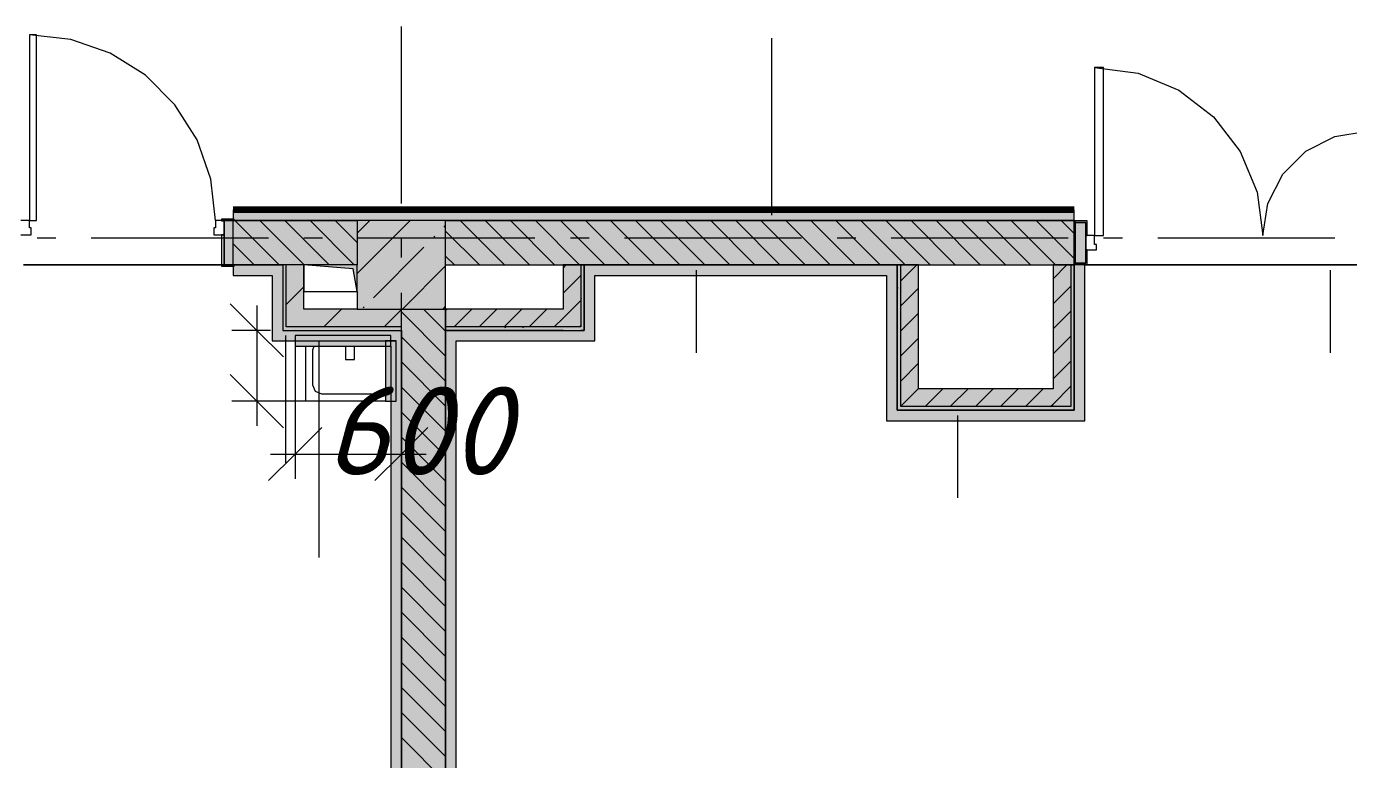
# Model space of a CAD drawing. Header units: millimetres. Extents: x -537608 to 253996, y -217170 to 186033.
# Drawn here: x -305294 to -297827, y -207045 to -202902 of the extents above; entities that cross this region are included whole.
import ezdxf

# ---------------------------------------------------------------- set-up
doc = ezdxf.new("R2010")
doc.units = ezdxf.units.MM
doc.layers.add('16) Лак 1.6м', color=160, linetype='Continuous', lineweight=90)
doc.layers.add('PDF _Геометрия', color=7, linetype='Continuous')
doc.layers.add('PDF _Текст', color=7, linetype='Continuous')
doc.layers.add('PDF _Сплошная заливка', color=7, linetype='Continuous', true_color=0xffffff)
doc.styles.add('PDF ISOCPEUR Italic', font='isocpeui.ttf')

msp = doc.modelspace()

# ---------------------------------------------------------------- hatches: boundary and pattern name
at = {"layer": 'PDF _Сплошная заливка', "true_color": 0xff7d7d, "transparency": 33554559}
h = msp.add_hatch(color=11, dxfattribs=at)
h.paths.add_polyline_path([(-284776.1712, -203999.6527), (-284286.1717, -203999.6527), (-284286.1717, -203939.6542), (-284776.1712, -203939.6542)], flags=0)
h.paths.add_polyline_path([(-286501.1724, -203999.6527), (-286501.1724, -203939.6542), (-291244.9692, -203939.6542), (-291244.9692, -203999.6527), (-287542.4985, -203999.6527)], flags=0)
h.paths.add_polyline_path([(-285801.1714, -203999.6527), (-285476.1722, -203999.6527), (-285476.1722, -203939.6542), (-285801.1714, -203939.6542)], flags=0)
h.paths.add_polyline_path([(-293006.1745, -203999.6527), (-293006.1745, -203939.6542), (-297611.1768, -203939.6542), (-297611.1768, -203999.6527), (-293366.1743, -203999.6527)], flags=0)
h.paths.add_polyline_path([(-301034.8054, -203999.6527), (-299376.1777, -203999.6527), (-299376.1777, -203939.6542), (-304126.1815, -203939.6542), (-304126.1815, -203991.6523), (-304121.178, -203991.6523), (-304121.178, -203999.6527), (-302721.3441, -203999.6527)], flags=0)
h.paths.add_polyline_path([(-306937.6907, -203999.6527), (-305381.1819, -203999.6527), (-305381.1819, -203991.6523), (-305376.1784, -203991.6523), (-305376.1784, -203939.6542), (-307746.1811, -203939.6542), (-307746.1811, -203991.6523), (-307741.182, -203991.6523), (-307741.182, -203999.6527)], flags=0)
h.paths.add_polyline_path([(-309001.1815, -203999.6527), (-309001.1815, -203991.6523), (-308996.1824, -203991.6523), (-308996.1824, -203939.6542), (-309814.9769, -203939.6542), (-309814.9769, -203999.6527), (-309467.4986, -203999.6527)], flags=0)
h.paths.add_polyline_path([(-311997.3066, -203999.6527), (-311576.1843, -203999.6527), (-311576.1843, -203939.6542), (-312481.6783, -203939.6542), (-312481.6783, -203999.6527), (-312426.1838, -203999.6527)], flags=0)
at = {"layer": 'PDF _Сплошная заливка', "transparency": 33554559}
h = msp.add_hatch(color=256, dxfattribs=at)
h.paths.add_polyline_path([(-303426.1784, -204249.6538), (-303426.1784, -203999.6527), (-304126.1815, -203999.6527), (-304126.1815, -204249.6538), (-303448.681, -204249.6538)], flags=0)
h.paths.add_polyline_path([(-305926.1808, -204249.6538), (-305376.1784, -204249.6538), (-305376.1784, -203999.6527), (-305926.1808, -203999.6527)], flags=0)
h = msp.add_hatch(color=256, dxfattribs=at)
h.paths.add_polyline_path([(-297426.1777, -204249.6538), (-297426.1777, -203999.6527), (-297609.1788, -204001.655), (-297609.1788, -204249.6538), (-297546.1791, -204249.6538)], flags=0)
h.paths.add_polyline_path([(-302721.3441, -204249.6538), (-299376.1777, -204249.6538), (-299376.1777, -203999.6527), (-302926.1805, -203999.6527), (-302926.1805, -204249.6538)], flags=0)
at = {"layer": 'PDF _Сплошная заливка', "true_color": 0xf4f4f4, "transparency": 33554559}
msp.add_hatch(color=7, dxfattribs=at).paths.add_polyline_path([(-299311.1757, -204239.6555), (-299311.1757, -204009.6553), (-299371.1785, -204009.6553), (-299371.1785, -204239.6555), (-299348.2668, -204239.6555)])
at = {"layer": 'PDF _Сплошная заливка', "true_color": 0xff7d7d, "transparency": 33554559}
for points in [[(-303846.1811, -204309.6524), (-303846.1811, -204249.6538), (-304121.178, -204251.0188), (-304121.178, -204257.6542), (-304126.1815, -204257.6542), (-304126.1815, -204309.6524), (-303906.1797, -204309.6524)], [(-300435.8965, -204309.6524), (-300375.8979, -204309.6524), (-300375.8979, -204249.6538), (-302143.2025, -204249.6538), (-302143.2025, -204309.6524), (-301034.8054, -204309.6524)], [(-303206.1809, -204679.6549), (-303176.1773, -204679.6549), (-303176.1773, -204619.6563), (-303846.1811, -204621.1591), (-303846.1811, -204679.6549), (-303236.1801, -204679.6549)], [(-302926.1805, -211689.6583), (-302866.1777, -211689.6583), (-302866.1777, -204619.6563), (-302926.1805, -204621.1591), (-302926.1805, -211499.6558)], [(-302083.204, -204679.6549), (-302083.204, -204619.6563), (-302866.1777, -204621.1591), (-302866.1777, -204679.6549), (-302721.3441, -204679.6549)], [(-299315.8993, -205130.2123), (-299315.8993, -205070.2137), (-300375.8979, -205070.2137), (-300375.8979, -205130.2123), (-299348.2668, -205130.2123)]]:
    msp.add_hatch(color=11, dxfattribs=at).paths.add_polyline_path(points)
at = {"layer": 'PDF _Сплошная заливка', "transparency": 33554559}
for points in [[(-303176.1773, -211499.6558), (-302926.1805, -211499.6558), (-302926.1805, -204499.6549), (-303176.1773, -204499.6549), (-303176.1773, -211040.3228)], [(-302263.2039, -204599.6553), (-302263.2039, -204499.6549), (-302926.1805, -204499.6549), (-302926.1805, -204599.6553), (-302721.3441, -204599.6553)], [(-303176.1773, -204619.6563), (-303176.1773, -204599.6553), (-303846.1811, -204599.6553), (-303846.1811, -204619.6563), (-303564.6134, -204619.6563)], [(-302721.3441, -204619.6563), (-302163.2035, -204619.6563), (-302163.2035, -204599.6553), (-302926.1805, -204599.6553), (-302926.1805, -204619.6563), (-302866.1777, -204619.6563)], [(-299495.8992, -205050.2128), (-299495.8992, -204950.2124), (-300255.8966, -204950.2124), (-300255.8966, -205050.2128), (-300191.5361, -205050.2128)], [(-299395.8988, -205070.2137), (-299395.8988, -205050.2128), (-300355.897, -205050.2128), (-300355.897, -205070.2137), (-299495.8992, -205070.2137)]]:
    msp.add_hatch(color=256, dxfattribs=at).paths.add_polyline_path(points)

# ---------------------------------------------------------------- linework, layer by layer
at = {"layer": '16) Лак 1.6м'}
msp.add_line((-299376.1777, -203939.6542), (-304126.1815, -203939.6542), dxfattribs=at)
at = {"layer": 'PDF _Геометрия', "color": 253, "lineweight": 9, "true_color": 0xaaaaaa}
for p, q in [((-303176.1773, -203902.4855), (-303176.1773, -202902.4855)), ((-305127.5294, -204099.6531), (-305233.3643, -204099.6531)), ((-303927.5283, -204099.6531), (-304927.5285, -204099.6531)), ((-303621.6968, -204099.6531), (-303727.5318, -204099.6531)), ((-302421.6959, -204099.6531), (-303421.6959, -204099.6531)), ((-303176.1773, -204208.3214), (-303176.1773, -204102.4864)), ((-302115.8643, -204099.6531), (-302221.695, -204099.6531)), ((-300915.8633, -204099.6531), (-301915.8634, -204099.6531)), ((-300610.0275, -204099.6531), (-300715.8624, -204099.6531)), ((-299410.0264, -204099.6531), (-300410.0309, -204099.6531)), ((-299104.1949, -204099.6531), (-299210.0298, -204099.6531)), ((-297904.1939, -204099.6531), (-298904.194, -204099.6531)), ((-303426.1784, -204249.6538), (-303726.1797, -204249.6538)), ((-303726.1797, -204249.6538), (-303726.1797, -204399.6544)), ((-303448.681, -204272.1521), (-303726.1797, -204249.6538)), ((-303426.1784, -204399.6544), (-303448.681, -204272.1521)), ((-303426.1784, -204399.6544), (-303426.1784, -204249.6538)), ((-299721.1758, -204249.6538), (-299714.1787, -204249.6538)), ((-303726.1797, -204399.6544), (-303426.1784, -204399.6544)), ((-303176.1773, -205408.3181), (-303176.1773, -204408.3179)), ((-303716.1814, -205019.6538), (-303716.1814, -204709.6542)), ((-303676.1795, -204729.6551), (-303667.8949, -204709.6542)), ((-303676.1795, -204929.656), (-303676.1795, -204729.6551)), ((-303491.1804, -204709.6542), (-303491.1804, -204784.6674)), ((-303441.1802, -204784.6674), (-303441.1802, -204709.6542)), ((-303491.1804, -204784.6674), (-303441.1802, -204784.6674)), ((-303661.5351, -204965.0117), (-303676.1795, -204929.656)), ((-303266.1794, -204953.7949), (-303270.8255, -204965.0117)), ((-303266.1794, -205019.6538), (-303716.1814, -205019.6538)), ((-303626.1793, -204979.6562), (-303661.5351, -204965.0117)), ((-303306.1813, -204979.6562), (-303626.1793, -204979.6562)), ((-303270.8255, -204965.0117), (-303306.1813, -204979.6562)), ((-303176.1773, -205714.1539), (-303176.1773, -205608.319)), ((-303176.1773, -206914.1549), (-303176.1773, -205914.1548))]:
    msp.add_line(p, q, dxfattribs=at)
at = {"layer": 'PDF _Геометрия', "lineweight": 9}
for p, q in [((-305276.1779, -202949.6545), (-305276.1779, -203999.6527)), ((-305236.1804, -202949.6545), (-305276.1779, -202949.6545)), ((-305042.535, -202975.9787), (-305276.1779, -202949.6545)), ((-305236.1804, -203999.6527), (-305236.1804, -202949.6545)), ((-304820.5998, -203053.6358), (-305042.535, -202975.9787)), ((-301083.4837, -203969.6535), (-301083.4837, -202969.6533)), ((-304621.5161, -203178.731), (-304820.5998, -203053.6358)), ((-299261.1798, -203134.6536), (-299261.1798, -204084.6557)), ((-299211.1796, -203134.6536), (-299261.1798, -203134.6536)), ((-299261.1798, -203134.6536), (-299015.2994, -203167.0232)), ((-299211.1796, -204084.6557), (-299211.1796, -203134.6536)), ((-299015.2994, -203167.0232), (-298786.1777, -203261.9298)), ((-304455.2563, -203344.9887), (-304621.5161, -203178.731)), ((-298786.1777, -203261.9298), (-298589.4277, -203412.9014)), ((-304330.161, -203544.0746), (-304455.2563, -203344.9887)), ((-298589.4277, -203412.9014), (-298438.454, -203609.6535)), ((-304252.5039, -203766.0054), (-304330.161, -203544.0746)), ((-298067.9692, -203607.3326), (-297903.4964, -203523.531)), ((-297903.4964, -203523.531), (-297721.1755, -203494.6556)), ((-298438.454, -203609.6535), (-298343.5474, -203838.7753)), ((-298198.4986, -203737.862), (-298067.9692, -203607.3326)), ((-304226.1776, -203999.6527), (-304252.5039, -203766.0054)), ((-298282.3002, -203902.3348), (-298198.4986, -203737.862)), ((-298343.5474, -203838.7753), (-298311.1756, -204084.6557)), ((-298311.1756, -204084.6557), (-298282.3002, -203902.3348)), ((-304121.178, -203991.6523), (-304191.1792, -203991.6523)), ((-304191.1792, -203991.6523), (-304191.1792, -203999.6527)), ((-304126.1815, -203939.6542), (-304126.1815, -203991.6523)), ((-304121.178, -203999.6527), (-304121.178, -203991.6523)), ((-299376.1777, -203999.6527), (-299376.1777, -203939.6542)), ((-305276.1779, -203999.6527), (-305326.1782, -203999.6527)), ((-305276.1779, -204039.6546), (-305276.1779, -203999.6527)), ((-305276.1779, -203999.6527), (-305236.1804, -203999.6527)), ((-305266.1797, -204039.6546), (-305276.1779, -204039.6546)), ((-305266.1797, -204079.6522), (-305266.1797, -204039.6546)), ((-304226.1776, -204039.6546), (-304236.1802, -204039.6546)), ((-304236.1802, -204039.6546), (-304236.1802, -204079.6522)), ((-304226.1776, -203999.6527), (-304226.1776, -204039.6546)), ((-304176.1774, -203999.6527), (-304226.1776, -203999.6527)), ((-304176.1774, -203999.6527), (-304191.1792, -203999.6527)), ((-304191.1792, -203999.6527), (-304191.1792, -204000.656)), ((-304191.1792, -203999.6527), (-304121.178, -203999.6527)), ((-304191.1792, -204000.656), (-304176.1774, -204000.656)), ((-304176.1774, -204079.6522), (-304176.1774, -203999.6527)), ((-304126.1815, -203999.6527), (-304176.1774, -203999.6527)), ((-304176.1774, -203999.6527), (-304176.1774, -204249.6538)), ((-304176.1774, -204000.656), (-304176.1774, -203999.6527)), ((-304126.1815, -204249.6538), (-304126.1815, -203999.6527)), ((-303426.1784, -203999.6527), (-304121.178, -203999.6527)), ((-304121.178, -203999.6527), (-303426.1784, -203999.6527)), ((-303866.3931, -204249.6538), (-304116.3898, -203999.6527)), ((-303724.9697, -204249.6538), (-303974.9708, -203999.6527)), ((-303583.5508, -204249.6538), (-303833.5476, -203999.6527)), ((-303442.1275, -204249.6538), (-303692.1286, -203999.6527)), ((-303426.1784, -204124.1796), (-303550.7053, -203999.6527)), ((-303426.1784, -204299.1244), (-303126.7067, -203999.6527)), ((-303426.1784, -204071.0274), (-303354.8079, -203999.6527)), ((-302926.1805, -203999.6527), (-303426.1784, -203999.6527)), ((-303426.1784, -203999.6527), (-303426.1784, -204249.6538)), ((-302935.0421, -204036.085), (-302926.1805, -204027.2235)), ((-302926.1805, -204499.6549), (-302926.1805, -203999.6527)), ((-299376.1777, -203999.6527), (-302926.1805, -203999.6527)), ((-302926.1805, -203999.6527), (-299376.1777, -203999.6527)), ((-302735.0197, -204249.6538), (-302926.1805, -204058.4973)), ((-302593.6006, -204249.6538), (-302843.5974, -203999.6527)), ((-302452.1773, -204249.6538), (-302702.1785, -203999.6527)), ((-302310.7541, -204249.6538), (-302560.7552, -203999.6527)), ((-302169.3351, -204249.6538), (-302419.3362, -203999.6527)), ((-302027.9118, -204249.6538), (-302277.9129, -203999.6527)), ((-301886.4928, -204249.6538), (-302136.4939, -203999.6527)), ((-301745.0695, -204249.6538), (-301995.0706, -203999.6527)), ((-301603.6505, -204249.6538), (-301853.6474, -203999.6527)), ((-301462.2272, -204249.6538), (-301712.2283, -203999.6527)), ((-301320.8082, -204249.6538), (-301570.805, -203999.6527)), ((-301179.3849, -204249.6538), (-301429.3861, -203999.6527)), ((-301037.9617, -204249.6538), (-301287.9628, -203999.6527)), ((-300896.5427, -204249.6538), (-301146.5438, -203999.6527)), ((-300755.1193, -204249.6538), (-301005.1205, -203999.6527)), ((-300613.7004, -204249.6538), (-300863.7015, -203999.6527)), ((-300472.2771, -204249.6538), (-300722.2782, -203999.6527)), ((-300330.8582, -204249.6538), (-300580.8549, -203999.6527)), ((-300189.4348, -204249.6538), (-300439.4359, -203999.6527)), ((-300048.0115, -204249.6538), (-300298.0126, -203999.6527)), ((-299906.5926, -204249.6538), (-300156.5937, -203999.6527)), ((-299765.1693, -204249.6538), (-300015.1704, -203999.6527)), ((-299623.7503, -204249.6538), (-299873.7513, -203999.6527)), ((-299482.327, -204249.6538), (-299732.3281, -203999.6527)), ((-299376.1777, -204214.3841), (-299590.9048, -203999.6527)), ((-299376.1777, -204072.9608), (-299449.4858, -203999.6527)), ((-299376.1777, -204249.6538), (-299376.1777, -203999.6527)), ((-299303.1796, -204001.655), (-299373.1765, -204001.655)), ((-299373.1765, -204001.655), (-299373.1765, -204009.6553)), ((-299373.1765, -204009.6553), (-299311.1757, -204009.6553)), ((-299311.1757, -204009.6553), (-299371.1785, -204009.6553)), ((-299371.1785, -204009.6553), (-299371.1785, -204239.6555)), ((-299311.1757, -204009.6553), (-299311.1757, -204084.6557)), ((-299311.1757, -204239.6555), (-299311.1757, -204009.6553)), ((-299303.1796, -204084.6557), (-299303.1796, -204001.655)), ((-305326.1782, -204079.6522), (-305266.1797, -204079.6522)), ((-304236.1802, -204079.6522), (-304176.1774, -204079.6522)), ((-304176.1774, -204079.6522), (-304191.1792, -204079.6522)), ((-304191.1792, -204079.6522), (-304191.1792, -204249.6538)), ((-304176.1774, -204249.6538), (-304176.1774, -204079.6522)), ((-304007.8121, -204249.6538), (-304126.1815, -204131.2886)), ((-302992.0652, -204093.1125), (-302987.3244, -204088.3674)), ((-299261.1798, -204084.6557), (-299311.1757, -204084.6557)), ((-299311.1757, -204084.6557), (-299311.1757, -204164.6552)), ((-299311.1757, -204084.6557), (-299303.1796, -204084.6557)), ((-299261.1798, -204084.6557), (-299211.1796, -204084.6557)), ((-299261.1798, -204134.6559), (-299261.1798, -204084.6557)), ((-299251.1771, -204134.6559), (-299261.1798, -204134.6559)), ((-299251.1771, -204164.6552), (-299251.1771, -204134.6559)), ((-303334.2128, -204435.26), (-303049.0884, -204150.1356)), ((-302876.4429, -204249.6538), (-302926.1805, -204199.9163)), ((-299311.1757, -204164.6552), (-299251.1771, -204164.6552)), ((-299303.1796, -204164.6552), (-299311.1757, -204164.6552)), ((-299311.1757, -204164.6552), (-299311.1757, -204239.6555)), ((-299303.1796, -204247.6558), (-299303.1796, -204164.6552)), ((-304191.1792, -204249.6538), (-304176.1774, -204249.6538)), ((-304121.178, -204249.6538), (-304191.1792, -204249.6538)), ((-304191.1792, -204249.6538), (-304191.1792, -204257.6542)), ((-304191.1792, -204257.6542), (-304121.178, -204257.6542)), ((-304176.1774, -204249.6538), (-304126.1815, -204249.6538)), ((-304126.1815, -204257.6542), (-304126.1815, -204309.6524)), ((-304121.178, -204257.6542), (-304121.178, -204249.6538)), ((-303846.1811, -204249.6538), (-304121.178, -204249.6538)), ((-304121.178, -204249.6538), (-303846.1811, -204249.6538)), ((-303826.1802, -204249.6538), (-303846.1811, -204249.6538)), ((-303846.1811, -204249.6538), (-303846.1811, -204499.6549)), ((-303846.1811, -204249.6538), (-303846.1811, -204309.6524)), ((-303826.1802, -204499.6549), (-303826.1802, -204249.6538)), ((-303726.1797, -204249.6538), (-303826.1802, -204249.6538)), ((-303726.1797, -204499.6549), (-303726.1797, -204249.6538)), ((-303170.5107, -204499.6549), (-302926.1805, -204255.3204)), ((-302926.1805, -204249.6538), (-302143.2025, -204249.6538)), ((-302263.2039, -204267.631), (-302245.2225, -204249.6538)), ((-302163.2035, -204249.6538), (-302263.2039, -204249.6538)), ((-302263.2039, -204249.6538), (-302263.2039, -204499.6549)), ((-302143.2025, -204249.6538), (-302163.2035, -204249.6538)), ((-302163.2035, -204249.6538), (-302163.2035, -204599.6553)), ((-302143.2025, -204619.6563), (-302143.2025, -204249.6538)), ((-302143.2025, -204249.6538), (-300375.8979, -204249.6538)), ((-300375.8979, -204249.6538), (-302143.2025, -204249.6538)), ((-302143.2025, -204249.6538), (-302143.2025, -204309.6524)), ((-301510.5481, -204279.6531), (-301510.5481, -204745.8023)), ((-300375.8979, -204249.6538), (-299376.1777, -204249.6538)), ((-300375.8979, -204309.6524), (-300375.8979, -204249.6538)), ((-300355.897, -204250.2135), (-300375.8979, -204250.2135)), ((-300375.8979, -204250.2135), (-300375.8979, -205070.2137)), ((-300355.897, -204340.2286), (-300265.8819, -204250.2135)), ((-300255.8966, -204250.2135), (-300355.897, -204250.2135)), ((-300355.897, -205050.2128), (-300355.897, -204250.2135)), ((-300255.8966, -204950.2124), (-300255.8966, -204250.2135)), ((-299495.8992, -204328.7577), (-299417.3551, -204250.2135)), ((-299395.8988, -204250.2135), (-299495.8992, -204250.2135)), ((-299495.8992, -204250.2135), (-299495.8992, -204950.2124)), ((-299375.8978, -204250.2135), (-299395.8988, -204250.2135)), ((-299395.8988, -204250.2135), (-299395.8988, -205050.2128)), ((-299315.8993, -204249.6538), (-299375.8978, -204249.6538)), ((-299375.8978, -204249.6538), (-299375.8978, -205070.2137)), ((-299375.8978, -205070.2137), (-299375.8978, -204250.2135)), ((-299373.1765, -204239.6555), (-299373.1765, -204247.6558)), ((-299311.1757, -204239.6555), (-299373.1765, -204239.6555)), ((-299373.1765, -204247.6558), (-299303.1796, -204247.6558)), ((-299371.1785, -204239.6555), (-299311.1757, -204239.6555)), ((-299315.8993, -205070.2137), (-299315.8993, -204249.6538)), ((-297929.9433, -204279.6531), (-297929.9433, -204745.8023)), ((-304126.1815, -204309.6524), (-303906.1797, -204309.6524)), ((-303906.1797, -204309.6524), (-303906.1797, -204679.6549)), ((-303846.1811, -204309.6524), (-303846.1811, -204619.6563)), ((-302263.2039, -204409.0543), (-302163.2035, -204309.0538)), ((-302143.2025, -204309.6524), (-302143.2025, -204619.6563)), ((-302083.204, -204619.6563), (-302083.204, -204309.6524)), ((-302083.204, -204309.6524), (-300435.8965, -204309.6524)), ((-300435.8965, -204309.6524), (-300435.8965, -205130.2123)), ((-300375.8979, -205070.2137), (-300375.8979, -204309.6524)), ((-303826.1802, -204472.9626), (-303726.1797, -204372.9665)), ((-303426.1784, -204399.6544), (-303426.1784, -204499.6549)), ((-300355.897, -204481.6476), (-300255.8966, -204381.6515)), ((-299495.8992, -204470.1766), (-299395.8988, -204370.1762)), ((-303992.8318, -204479.654), (-303992.8318, -205159.6561)), ((-303846.1811, -204499.6549), (-303846.1811, -204599.6553)), ((-303826.1802, -204599.6553), (-303826.1802, -204499.6549)), ((-303426.1784, -204499.6549), (-303726.1797, -204499.6549)), ((-303613.4596, -204599.6553), (-303513.4592, -204499.6549)), ((-303426.1784, -204499.6549), (-302926.1805, -204499.6549)), ((-303391.2359, -204492.2832), (-303386.4951, -204487.5424)), ((-303274.0463, -204599.6553), (-303176.1773, -204501.7863)), ((-303176.1773, -204599.6553), (-303176.1773, -204499.6549)), ((-302926.1805, -204765.6008), (-303176.1773, -204515.604)), ((-302926.1805, -204624.1818), (-303050.7074, -204499.6549)), ((-302942.4138, -204499.6549), (-302926.1805, -204483.4216)), ((-302926.1805, -204506.3463), (-302919.4891, -204499.6549)), ((-302263.2039, -204499.6549), (-302926.1805, -204499.6549)), ((-302926.1805, -204499.6549), (-302926.1805, -204599.6553)), ((-302926.1805, -204619.6563), (-302926.1805, -204499.6549)), ((-302878.0663, -204599.6553), (-302778.0658, -204499.6549)), ((-302736.643, -204599.6553), (-302636.6469, -204499.6549)), ((-302595.224, -204599.6553), (-302495.2235, -204499.6549)), ((-302453.8007, -204599.6553), (-302353.8002, -204499.6549)), ((-302263.2039, -204550.4776), (-302163.2035, -204450.4771)), ((-299495.8992, -204611.6), (-299395.8988, -204511.5995)), ((-302312.3817, -204599.6553), (-302263.2039, -204550.4776)), ((-300355.897, -204623.0709), (-300255.8966, -204523.0704)), ((-303992.8318, -204619.6563), (-304132.8298, -204619.6563)), ((-303916.1779, -204619.6563), (-303992.8318, -204619.6563)), ((-303846.1811, -204599.6553), (-303846.1811, -204619.6563)), ((-303846.1811, -204619.6563), (-303176.1773, -204619.6563)), ((-303846.1811, -204619.6563), (-303176.1773, -204619.6563)), ((-303830.1975, -204649.6556), (-303830.1975, -205368.0105)), ((-303176.1773, -204599.6553), (-303826.1802, -204599.6553)), ((-303236.1801, -204649.6556), (-303776.1799, -204649.6556)), ((-303776.1799, -204649.6556), (-303776.1799, -204709.6542)), ((-303236.1801, -204679.6549), (-303236.1801, -204649.6556)), ((-303176.1773, -204619.6563), (-303176.1773, -204599.6553)), ((-303176.1773, -204679.6549), (-303176.1773, -204619.6563)), ((-303176.1773, -204619.6563), (-303176.1773, -211499.6558)), ((-302926.1805, -204907.0241), (-303176.1773, -204657.023)), ((-302926.1805, -204599.6553), (-302926.1805, -204619.6563)), ((-302263.2039, -204599.6553), (-302926.1805, -204599.6553)), ((-302926.1805, -204619.6563), (-302866.1777, -204619.6563)), ((-302866.1777, -204619.6563), (-302926.1805, -204619.6563)), ((-302926.1805, -204619.6563), (-302926.1805, -211499.6558)), ((-302926.1805, -211499.6558), (-302926.1805, -204619.6563)), ((-302866.1777, -204619.6563), (-302263.2039, -204619.6563)), ((-302263.2039, -204619.6563), (-302866.1777, -204619.6563)), ((-302163.2035, -204599.6553), (-302263.2039, -204599.6553)), ((-302263.2039, -204619.6563), (-302163.2035, -204619.6563)), ((-302170.9584, -204599.6553), (-302163.2035, -204591.8961)), ((-302163.2035, -204619.6563), (-302143.2025, -204619.6563)), ((-302143.2025, -204619.6563), (-302163.2035, -204619.6563)), ((-302083.204, -204679.6549), (-302083.204, -204619.6563)), ((-300355.897, -204764.4942), (-300255.8966, -204664.4938)), ((-299495.8992, -204753.019), (-299395.8988, -204653.0185)), ((-303906.1797, -204679.6549), (-303846.1811, -204679.6549)), ((-303846.1811, -204679.6549), (-303266.1794, -204679.6549)), ((-303776.1799, -204709.6542), (-303236.1801, -204709.6542)), ((-303776.1799, -204709.6542), (-303776.1799, -205318.8111)), ((-303642.3092, -204679.6549), (-303642.3092, -205902.6666)), ((-303266.1794, -204679.6549), (-303236.1801, -204679.6549)), ((-303266.1794, -204679.6549), (-303266.1794, -205019.6538)), ((-303236.1801, -204679.6549), (-303266.1794, -204679.6549)), ((-303236.1801, -204679.6549), (-303206.1809, -204679.6549)), ((-303236.1801, -204709.6542), (-303236.1801, -204679.6549)), ((-303206.1809, -204679.6549), (-303236.1801, -204679.6549)), ((-303236.1801, -204709.6542), (-303236.1801, -211439.6572)), ((-303206.1809, -205019.6538), (-303206.1809, -204679.6549)), ((-303176.1773, -211499.6558), (-303176.1773, -204679.6549)), ((-302866.1777, -211689.6583), (-302866.1777, -204679.6549)), ((-302866.1777, -204679.6549), (-302083.204, -204679.6549)), ((-302926.1805, -205048.4474), (-303176.1773, -204798.4462)), ((-300355.897, -204905.9132), (-300255.8966, -204805.9127)), ((-299495.8992, -204894.4422), (-299395.8988, -204794.4418)), ((-302926.1805, -205189.8663), (-303176.1773, -204939.8653)), ((-300355.897, -205047.3365), (-300255.8966, -204947.336)), ((-299495.8992, -204950.2124), (-300255.8966, -204950.2124)), ((-300217.3544, -205050.2128), (-300117.3539, -204950.2124)), ((-300075.931, -205050.2128), (-299975.9306, -204950.2124)), ((-299934.5121, -205050.2128), (-299834.5116, -204950.2124)), ((-299793.0888, -205050.2128), (-299693.0883, -204950.2124)), ((-299651.6698, -205050.2128), (-299551.6694, -204950.2124)), ((-299495.8992, -205035.8655), (-299395.8988, -204935.865)), ((-303992.8318, -205019.6538), (-304132.8298, -205019.6538)), ((-303266.1794, -205019.6538), (-303992.8318, -205019.6538)), ((-303266.1794, -205019.6538), (-303206.1809, -205019.6538)), ((-299510.2465, -205050.2128), (-299495.8992, -205035.8655)), ((-302926.1805, -205331.2897), (-303176.1773, -205081.2886)), ((-303176.1773, -205106.6762), (-303176.1773, -205318.8111)), ((-300375.8979, -205070.2137), (-300355.897, -205070.2137)), ((-299375.8978, -205070.2137), (-300375.8979, -205070.2137)), ((-300255.8966, -205050.2128), (-300355.897, -205050.2128)), ((-300355.897, -205070.2137), (-300255.8966, -205070.2137)), ((-299495.8992, -205050.2128), (-300255.8966, -205050.2128)), ((-300255.8966, -205070.2137), (-299495.8992, -205070.2137)), ((-300035.4856, -205100.213), (-300035.4856, -205566.3622)), ((-299395.8988, -205050.2128), (-299495.8992, -205050.2128)), ((-299495.8992, -205070.2137), (-299395.8988, -205070.2137)), ((-299395.8988, -205070.2137), (-299375.8978, -205070.2137)), ((-299315.8993, -205130.2123), (-299315.8993, -205070.2137)), ((-300435.8965, -205130.2123), (-300375.8979, -205130.2123)), ((-300375.8979, -205130.2123), (-299315.8993, -205130.2123)), ((-302926.1805, -205472.7087), (-303176.1773, -205222.7075)), ((-303916.1779, -205318.8111), (-303036.1793, -205318.8111)), ((-303776.1799, -205318.8111), (-303776.1799, -205458.8092)), ((-303176.1773, -205318.8111), (-303176.1773, -205458.8092)), ((-302926.1805, -205614.1319), (-303176.1773, -205364.1308)), ((-302926.1805, -205755.5509), (-303176.1773, -205505.5541)), ((-302926.1805, -205896.9742), (-303176.1773, -205646.9731)), ((-302926.1805, -206038.3932), (-303176.1773, -205788.3964)), ((-302926.1805, -206179.8165), (-303176.1773, -205929.8154)), ((-302926.1805, -206321.2398), (-303176.1773, -206071.2387)), ((-302926.1805, -206462.6588), (-303176.1773, -206212.6577)), ((-302926.1805, -206604.0821), (-303176.1773, -206354.081)), ((-302926.1805, -206745.5011), (-303176.1773, -206495.5042)), ((-302926.1805, -206886.9243), (-303176.1773, -206636.9232)), ((-302926.1805, -207028.3433), (-303176.1773, -206778.3466)), ((-302926.1805, -207169.7666), (-303176.1773, -206919.7655))]:
    msp.add_line(p, q, dxfattribs=at)
at = {"layer": 'PDF _Геометрия', "color": 9, "lineweight": 9, "true_color": 0xc0c0c0}
for p, q in [((-304191.1792, -204249.6538), (-305311.1807, -204249.6538)), ((-305311.1807, -204249.6538), (-304191.1792, -204249.6538)), ((-299315.8993, -204249.6538), (-297611.1768, -204249.6538)), ((-297611.1768, -204249.6538), (-299315.8993, -204249.6538))]:
    msp.add_line(p, q, dxfattribs=at)
at = {"layer": 'PDF _Геометрия', "color": 8, "lineweight": 9, "true_color": 0x787878}
for p, q in [((-302160.6544, -204438.1278), (-302163.2035, -204442.5414)), ((-300370.2787, -204383.4685), (-300373.633, -204377.6642)), ((-303636.1302, -204619.6563), (-303636.4919, -204619.0277)), ((-302587.2451, -204607.5782), (-302590.5995, -204601.7696)), ((-302489.0316, -204600.4907), (-302492.3817, -204606.2994))]:
    msp.add_line(p, q, dxfattribs=at)
at = {"layer": 'PDF _Геометрия', "lineweight": 20}
for p, q in [((-303992.8318, -204619.6563), (-304142.8324, -204469.6556)), ((-303842.8311, -204769.6526), (-303992.8318, -204619.6563)), ((-303992.8318, -205019.6538), (-304142.8324, -204869.6531)), ((-303842.8311, -205169.6544), (-303992.8318, -205019.6538)), ((-303626.1793, -205168.8104), (-303776.1799, -205318.8111)), ((-303026.1809, -205168.8104), (-303176.1773, -205318.8111)), ((-303776.1799, -205318.8111), (-303926.1806, -205468.8075)), ((-303176.1773, -205318.8111), (-303326.1779, -205468.8075))]:
    msp.add_line(p, q, dxfattribs=at)
at = {"layer": 'PDF _Сплошная заливка', "color": 7, "lineweight": 35, "true_color": 0xf4f4f4, "transparency": 33554559}
msp.add_solid([(-304126.1815, -204249.6538), (-304126.1815, -203999.6527), (-304176.1774, -204249.6538), (-304176.1774, -203999.6527)], dxfattribs=at)
at = {"layer": 'PDF _Сплошная заливка', "lineweight": 35, "transparency": 33554559}
for points in [[(-302926.1805, -204499.6549), (-302926.1805, -203999.6527), (-303426.1784, -204499.6549), (-303426.1784, -203999.6527)], [(-303826.1802, -204599.6553), (-303826.1802, -204249.6538), (-303846.1811, -204599.6553), (-303846.1811, -204249.6538)], [(-303726.1797, -204499.6549), (-303726.1797, -204249.6538), (-303826.1802, -204499.6549), (-303826.1802, -204249.6538)], [(-302163.2035, -204599.6553), (-302163.2035, -204249.6538), (-302263.2039, -204599.6553), (-302263.2039, -204249.6538)], [(-302143.2025, -204619.6563), (-302143.2025, -204249.6538), (-302163.2035, -204619.6563), (-302163.2035, -204249.6538)], [(-300355.897, -205070.2137), (-300355.897, -204250.2135), (-300375.8979, -205070.2137), (-300375.8979, -204250.2135)], [(-300255.8966, -205050.2128), (-300255.8966, -204250.2135), (-300355.897, -205050.2128), (-300355.897, -204250.2135)], [(-299395.8988, -205050.2128), (-299395.8988, -204250.2135), (-299495.8992, -205050.2128), (-299495.8992, -204250.2135)], [(-299375.8978, -205070.2137), (-299375.8978, -204250.2135), (-299395.8988, -205070.2137), (-299395.8988, -204250.2135)], [(-303826.1802, -204599.6553), (-303176.1773, -204599.6553), (-303826.1802, -204499.6549), (-303176.1773, -204499.6549)]]:
    msp.add_solid(points, dxfattribs=at)
at = {"layer": 'PDF _Сплошная заливка', "color": 254, "lineweight": 35, "true_color": 0xe2e2e2, "transparency": 33554559}
msp.add_solid([(-303426.1784, -204399.6544), (-303426.1784, -204249.6538), (-303448.681, -204272.1521), (-303726.1797, -204249.6538)], dxfattribs=at)
at = {"layer": 'PDF _Сплошная заливка', "color": 11, "lineweight": 35, "true_color": 0xff7d7d, "transparency": 33554559}
for points in [[(-299375.8978, -205070.2137), (-299315.8993, -205070.2137), (-299375.8978, -204249.6538), (-299315.8993, -204249.6538)], [(-303846.1811, -204679.6549), (-303846.1811, -204309.6524), (-303906.1797, -204679.6549), (-303906.1797, -204309.6524)], [(-302083.204, -204619.6563), (-302083.204, -204309.6524), (-302143.2025, -204619.6563), (-302143.2025, -204309.6524)], [(-300375.8979, -205130.2123), (-300375.8979, -204309.6524), (-300435.8965, -205130.2123), (-300435.8965, -204309.6524)], [(-303176.1773, -211499.6558), (-303176.1773, -204679.6549), (-303236.1801, -211499.6558), (-303236.1801, -204679.6549)]]:
    msp.add_solid(points, dxfattribs=at)
at = {"layer": 'PDF _Сплошная заливка', "color": 63, "lineweight": 35, "true_color": 0xbce362, "transparency": 33554559}
for points in [[(-303776.1799, -204709.6542), (-303236.1801, -204709.6542), (-303776.1799, -204649.6556), (-303236.1801, -204649.6556)], [(-303206.1809, -205019.6538), (-303206.1809, -204679.6549), (-303266.1794, -205019.6538), (-303266.1794, -204679.6549)]]:
    msp.add_solid(points, dxfattribs=at)

# ---------------------------------------------------------------- texts
at = {"layer": 'PDF _Текст', "insert": (-303608.9126, -205187.2893), "char_height": 500, "attachment_point": 4, "style": 'PDF ISOCPEUR Italic'}
msp.add_mtext('600', dxfattribs=at)

doc.saveas('drawing.dxf')
